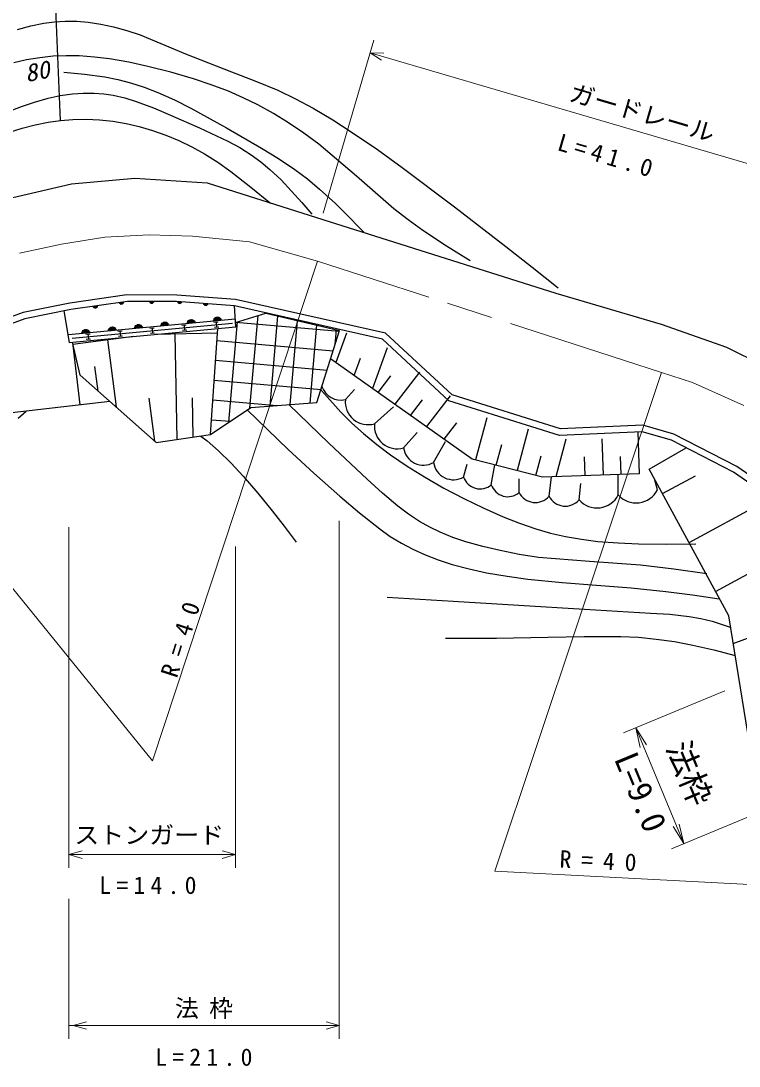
# Model space of a CAD drawing. Units: millimetres, scale not verified. Extents: x 40000 to 680000, y 20000 to 380000.
# Drawn here: x 283252 to 337604, y 261416 to 340452 of the extents above; entities that cross this region are included whole.
import ezdxf
from ezdxf.enums import TextEntityAlignment as Align

# ---------------------------------------------------------------- set-up
doc = ezdxf.new("R2010")
doc.units = ezdxf.units.MM
doc.header["$LTSCALE"] = 1000
doc.linetypes.add('CHAIN', pattern=[18.5, 12, -1.5, 3.5, -1.5])
for name, color, linetype, lineweight in [('M-BGD', 7, 'Continuous', 25), ('M-BGD-EXST', 7, 'Continuous', 25), ('M-BMK', 2, 'CHAIN', 13), ('M-STR-HTXT', 7, 'Continuous', 13)]:
    doc.layers.add(name, color=color, linetype=linetype, lineweight=lineweight)
doc.styles.add('ＭＳ ゴシック', font='')
doc.styles.get('ＭＳ ゴシック').set_extended_font_data('MS Gothic')

msp = doc.modelspace()

# ---------------------------------------------------------------- linework, layer by layer
at = {"layer": 'M-BGD'}
for p, q in [((283006, 339809), (283994, 340074)), ((283994, 340074), (284990, 340279)), ((284990, 340279), (285788, 340387)), ((285788, 340387), (286594, 340435)), ((286594, 340435), (287475, 340423)), ((287475, 340423), (288355, 340351)), ((288355, 340351), (289311, 340209)), ((289311, 340209), (290257, 340008)), ((290257, 340008), (291272, 339726)), ((291272, 339726), (292267, 339387)), ((292267, 339387), (295711, 337970)), ((283681, 337509), (282720, 337292)), ((284684, 337672), (283681, 337509)), ((285695, 337776), (284684, 337672)), ((286679, 337820), (285695, 337776)), ((287660, 337804), (286679, 337820)), ((288816, 337720), (287660, 337804)), ((289967, 337577), (288816, 337720)), ((291419, 337324), (289967, 337577)), ((295711, 337970), (299198, 336599)), ((292864, 337011), (291419, 337324)), ((294595, 336572), (292864, 337011)), ((286496, 336567), (288054, 336420)), ((288054, 336420), (289606, 336212)), ((289606, 336212), (290580, 336022)), ((290580, 336022), (291539, 335772)), ((296303, 336075), (294595, 336572)), ((297651, 335628), (296303, 336075)), ((299198, 336599), (300963, 335933)), ((300963, 335933), (302700, 335212)), ((291539, 335772), (292586, 335432)), ((292586, 335432), (293617, 335034)), ((298965, 335128), (297651, 335628)), ((300078, 334644), (298965, 335128)), ((302700, 335212), (304043, 334555)), ((284289, 334319), (285318, 334605)), ((285318, 334605), (286230, 334799)), ((286230, 334799), (287148, 334933)), ((287148, 334933), (287977, 334996)), ((287977, 334996), (288802, 334999)), ((288802, 334999), (289523, 334945)), ((289523, 334945), (290244, 334831)), ((290244, 334831), (291120, 334624)), ((291120, 334624), (291986, 334358)), ((291986, 334358), (293277, 333873)), ((293617, 335034), (294870, 334476)), ((294870, 334476), (296114, 333855)), ((301172, 334102), (300078, 334644)), ((304043, 334555), (305359, 333845)), ((282193, 333539), (283289, 333979)), ((283289, 333979), (284289, 334319)), ((293277, 333873), (294567, 333323)), ((296114, 333855), (298810, 332370)), ((302363, 333444), (301172, 334102)), ((305359, 333845), (306856, 332961)), ((284326, 332599), (285322, 332797)), ((285322, 332797), (286249, 332926)), ((286249, 332926), (287189, 332996)), ((287189, 332996), (288192, 333010)), ((288192, 333010), (289193, 332964)), ((289193, 332964), (290199, 332858)), ((290199, 332858), (291208, 332691)), ((294567, 333323), (296768, 332362)), ((303516, 332739), (302363, 333444)), ((306856, 332961), (308325, 332024)), ((282381, 332027), (283354, 332345)), ((283354, 332345), (284326, 332599)), ((291208, 332691), (292215, 332462)), ((292215, 332462), (293219, 332171)), ((293219, 332171), (294223, 331817)), ((296768, 332362), (298925, 331353)), ((298810, 332370), (301473, 330833)), ((304670, 331963), (303516, 332739)), ((305789, 331137), (304670, 331963)), ((308325, 332024), (310230, 330721)), ((294223, 331817), (295215, 331403)), ((295215, 331403), (296191, 330930)), ((298925, 331353), (299814, 330868)), ((296191, 330930), (297145, 330399)), ((297145, 330399), (298159, 329759)), ((299814, 330868), (300675, 330330)), ((301473, 330833), (302741, 330050)), ((308657, 328715), (305789, 331137)), ((310230, 330721), (312112, 329362)), ((298159, 329759), (299147, 329063)), ((300675, 330330), (301401, 329803)), ((301401, 329803), (302099, 329221)), ((302741, 330050), (303979, 329215)), ((299147, 329063), (300656, 327891)), ((302099, 329221), (302939, 328428)), ((303979, 329215), (304933, 328500)), ((312112, 329362), (316056, 326398)), ((282652, 327091), (287079, 328131)), ((287079, 328131), (291877, 328563)), ((291877, 328563), (297345, 328213)), ((297345, 328213), (306110, 325432)), ((302939, 328428), (303743, 327585)), ((304933, 328500), (305850, 327738)), ((311482, 326249), (308657, 328715)), ((300656, 327891), (302140, 326666)), ((303743, 327585), (304510, 326725)), ((305850, 327738), (307049, 326639)), ((304510, 326725), (305266, 325849)), ((307049, 326639), (308211, 325492)), ((312554, 325402), (311482, 326249)), ((316056, 326398), (319949, 323398)), ((306110, 325432), (323730, 319870)), ((308211, 325492), (308704, 324991)), ((308704, 324991), (309195, 324488)), ((313662, 324603), (312554, 325402)), ((315448, 323430), (313662, 324603)), ((317263, 322310), (315448, 323430)), ((319949, 323398), (321936, 321839)), ((321936, 321839), (323923, 320268)), ((291279, 319727), (286952, 319115)), ((295054, 319725), (291279, 319727)), ((299489, 319393), (295054, 319725)), ((310846, 316840), (299489, 319393)), ((323730, 319870), (331714, 317524)), ((286952, 319115), (283413, 318409)), ((287036, 318622), (283548, 317926)), ((291314, 319227), (287036, 318622)), ((288736, 318846), (289033, 318889)), ((288752, 318813), (288736, 318846)), ((289028, 318870), (288746, 318828)), ((288775, 318787), (288752, 318813)), ((288757, 318811), (289024, 318850)), ((289015, 318830), (288771, 318794)), ((288808, 318758), (288775, 318787)), ((288787, 318777), (289003, 318809)), ((288844, 318745), (288808, 318758)), ((288988, 318788), (288809, 318762)), ((288880, 318740), (288844, 318745)), ((288846, 318748), (288957, 318764)), ((288926, 318746), (288880, 318740)), ((288959, 318763), (288926, 318746)), ((288989, 318785), (288959, 318763)), ((289013, 318822), (288989, 318785)), ((289026, 318854), (289013, 318822)), ((289033, 318889), (289026, 318854)), ((290712, 319138), (291009, 319181)), ((290728, 319105), (290712, 319138)), ((291004, 319162), (290722, 319120)), ((290750, 319079), (290728, 319105)), ((290732, 319103), (290999, 319142)), ((290991, 319122), (290747, 319086)), ((290784, 319050), (290750, 319079)), ((290763, 319069), (290979, 319101)), ((290964, 319080), (290784, 319053)), ((290819, 319037), (290784, 319050)), ((290856, 319031), (290819, 319037)), ((290822, 319040), (290932, 319056)), ((290902, 319038), (290856, 319031)), ((290935, 319054), (290902, 319038)), ((290965, 319077), (290935, 319054)), ((290989, 319114), (290965, 319077)), ((291002, 319146), (290989, 319114)), ((291009, 319181), (291002, 319146)), ((295035, 319225), (291314, 319227)), ((293011, 319191), (293000, 319226)), ((293000, 319226), (293300, 319226)), ((293293, 319207), (293008, 319207)), ((293029, 319162), (293011, 319191)), ((293015, 319188), (293285, 319188)), ((293274, 319170), (293027, 319170)), ((293059, 319129), (293029, 319162)), ((293041, 319151), (293259, 319151)), ((293241, 319132), (293059, 319132)), ((293092, 319111), (293059, 319129)), ((293127, 319100), (293092, 319111)), ((293095, 319113), (293206, 319113)), ((293173, 319100), (293127, 319100)), ((293209, 319111), (293173, 319100)), ((293242, 319129), (293209, 319111)), ((293271, 319162), (293242, 319129)), ((293288, 319191), (293271, 319162)), ((293300, 319226), (293288, 319191)), ((299415, 318897), (295035, 319225)), ((295126, 319184), (295117, 319219)), ((295117, 319219), (295417, 319196)), ((295408, 319178), (295124, 319200)), ((295142, 319153), (295126, 319184)), ((295130, 319180), (295399, 319160)), ((295386, 319142), (295140, 319161)), ((295169, 319118), (295142, 319153)), ((295152, 319141), (295370, 319125)), ((295200, 319098), (295169, 319118)), ((295351, 319107), (295170, 319121)), ((295234, 319084), (295200, 319098)), ((295203, 319100), (295315, 319091)), ((295281, 319080), (295234, 319084)), ((295317, 319089), (295281, 319080)), ((295351, 319104), (295317, 319089)), ((295383, 319135), (295351, 319104)), ((295402, 319163), (295383, 319135)), ((295417, 319196), (295402, 319163)), ((297092, 319036), (297084, 319072)), ((297084, 319072), (297383, 319049)), ((297374, 319031), (297090, 319052)), ((297108, 319006), (297092, 319036)), ((297096, 319033), (297365, 319013)), ((297353, 318995), (297106, 319014)), ((297135, 318971), (297108, 319006)), ((297119, 318994), (297336, 318978)), ((297166, 318950), (297135, 318971)), ((297317, 318960), (297136, 318974)), ((297201, 318937), (297166, 318950)), ((297170, 318952), (297281, 318944)), ((297247, 318933), (297201, 318937)), ((297283, 318942), (297247, 318933)), ((297317, 318957), (297283, 318942)), ((297349, 318988), (297317, 318957)), ((297368, 319016), (297349, 318988)), ((297383, 319049), (297368, 319016)), ((310605, 316382), (299415, 318897)), ((299512, 317325), (299415, 318897)), ((283413, 318409), (279260, 316900)), ((283548, 317926), (279461, 316441)), ((286504, 318516), (286899, 316143)), ((286843, 316740), (299456, 317923)), ((295879, 317700), (296371, 317746)), ((295884, 317716), (295936, 317787)), ((296340, 317781), (295906, 317740)), ((295936, 317787), (295998, 317829)), ((295938, 317781), (296299, 317815)), ((295998, 317829), (296066, 317858)), ((296226, 317846), (296003, 317825)), ((296066, 317858), (296159, 317867)), ((296159, 317867), (296231, 317851)), ((296231, 317851), (296300, 317821)), ((296300, 317821), (296365, 317761)), ((296365, 317761), (296406, 317706)), ((297829, 317770), (297846, 317841)), ((298426, 317826), (297829, 317770)), ((297840, 317809), (298408, 317862)), ((297846, 317841), (297875, 317902)), ((298389, 317898), (297852, 317847)), ((297871, 317887), (298362, 317933)), ((297875, 317902), (297927, 317974)), ((298332, 317968), (297897, 317927)), ((297927, 317974), (297990, 318016)), ((297929, 317968), (298291, 318002)), ((297990, 318016), (298058, 318045)), ((298217, 318032), (297994, 318012)), ((298058, 318045), (298150, 318053)), ((298150, 318053), (298223, 318037)), ((298223, 318037), (298292, 318008)), ((298292, 318008), (298356, 317948)), ((298356, 317948), (298397, 317893)), ((298397, 317893), (298426, 317826)), ((299492, 317653), (301782, 318341)), ((300590, 311188), (301200, 318166)), ((301782, 318341), (307363, 317031)), ((302108, 311336), (302702, 318125)), ((303624, 311446), (304178, 317779)), ((286899, 316143), (299512, 317325)), ((287130, 316466), (299258, 317603)), ((287890, 316907), (287919, 316969)), ((288433, 316964), (287895, 316914)), ((287914, 316953), (288406, 317000)), ((287919, 316969), (287971, 317040)), ((288375, 317034), (287941, 316994)), ((287971, 317040), (288033, 317082)), ((287973, 317034), (288334, 317068)), ((288033, 317082), (288101, 317111)), ((288261, 317099), (288038, 317078)), ((288101, 317111), (288194, 317120)), ((288194, 317120), (288266, 317104)), ((288266, 317104), (288335, 317074)), ((288335, 317074), (288400, 317014)), ((288400, 317014), (288441, 316959)), ((288441, 316959), (288470, 316893)), ((289864, 317023), (289881, 317094)), ((290461, 317079), (289864, 317023)), ((289875, 317062), (290443, 317115)), ((289881, 317094), (289910, 317156)), ((290424, 317151), (289887, 317101)), ((289905, 317140), (290397, 317186)), ((289910, 317156), (289962, 317227)), ((290366, 317221), (289932, 317180)), ((289962, 317227), (290024, 317269)), ((289964, 317221), (290326, 317255)), ((290024, 317269), (290093, 317298)), ((290252, 317286), (290029, 317265)), ((290093, 317298), (290185, 317306)), ((290185, 317306), (290257, 317291)), ((290257, 317291), (290327, 317261)), ((290327, 317261), (290391, 317201)), ((290391, 317201), (290432, 317146)), ((290432, 317146), (290461, 317079)), ((290589, 316991), (290910, 317021)), ((290750, 317006), (290787, 316608)), ((291855, 317210), (291872, 317281)), ((292452, 317266), (291855, 317210)), ((291866, 317249), (292434, 317302)), ((291872, 317281), (291901, 317342)), ((292415, 317338), (291878, 317287)), ((291897, 317327), (292388, 317373)), ((291901, 317342), (291953, 317414)), ((292358, 317408), (291923, 317367)), ((291953, 317414), (292016, 317456)), ((291955, 317408), (292317, 317442)), ((292016, 317456), (292084, 317484)), ((292243, 317472), (292021, 317451)), ((292084, 317484), (292176, 317493)), ((292176, 317493), (292249, 317477)), ((292249, 317477), (292318, 317448)), ((292318, 317448), (292382, 317387)), ((292382, 317387), (292424, 317333)), ((292424, 317333), (292452, 317266)), ((293015, 317218), (293335, 317248)), ((293175, 317233), (293213, 316835)), ((293846, 317397), (293864, 317468)), ((294444, 317453), (293846, 317397)), ((293858, 317435), (294425, 317489)), ((293864, 317468), (293893, 317529)), ((294407, 317525), (293869, 317474)), ((293888, 317514), (294379, 317560)), ((293893, 317529), (293945, 317600)), ((294349, 317594), (293914, 317554)), ((293945, 317600), (294007, 317642)), ((293947, 317594), (294308, 317628)), ((294007, 317642), (294075, 317671)), ((294234, 317659), (294012, 317638)), ((294075, 317671), (294168, 317680)), ((294168, 317680), (294240, 317664)), ((294240, 317664), (294309, 317634)), ((294309, 317634), (294373, 317574)), ((294373, 317574), (294415, 317519)), ((294415, 317519), (294444, 317453)), ((295440, 317446), (295761, 317476)), ((295798, 317077), (295478, 317047)), ((295601, 317461), (295638, 317062)), ((295838, 317583), (295855, 317654)), ((296435, 317639), (295838, 317583)), ((295849, 317622), (296416, 317675)), ((295855, 317654), (295884, 317716)), ((296398, 317711), (295860, 317661)), ((296406, 317706), (296435, 317639)), ((297612, 309170), (298150, 317198)), ((297866, 317673), (298186, 317703)), ((298224, 317305), (297903, 317275)), ((298026, 317688), (298063, 317290)), ((298989, 310103), (299654, 317702)), ((299530, 317665), (307348, 316981)), ((305139, 311555), (305653, 317432)), ((305655, 311593), (307363, 317031)), ((307031, 315973), (307129, 317086)), ((331714, 317524), (336661, 315786)), ((287736, 313667), (287154, 316166)), ((287192, 316005), (291797, 316602)), ((287872, 316837), (287890, 316907)), ((288470, 316893), (287872, 316837)), ((287884, 316875), (288451, 316928)), ((288164, 316763), (288485, 316793)), ((288522, 316395), (288201, 316365)), ((288324, 316778), (288362, 316380)), ((289797, 316343), (290456, 311258)), ((290947, 316623), (290627, 316593)), ((293373, 316850), (293052, 316820)), ((293426, 316755), (298127, 316852)), ((294898, 316785), (295064, 308796)), ((298089, 316285), (306887, 315515)), ((307905, 316834), (307096, 314610)), ((315635, 311724), (310605, 316382)), ((315893, 312167), (310846, 316840)), ((287732, 311411), (287214, 315909)), ((310965, 315721), (309852, 312661)), ((336661, 315786), (340482, 313875)), ((297988, 314788), (306427, 314050)), ((317407, 307321), (306692, 314895)), ((308474, 313635), (308955, 314957)), ((289096, 312463), (288855, 314326)), ((313407, 313890), (311540, 311468)), ((287736, 313667), (293497, 308566)), ((297888, 313291), (305966, 312584)), ((310291, 312351), (311254, 313602)), ((305960, 312564), (306231, 312242)), ((306231, 312242), (307475, 310862)), ((307805, 311818), (308494, 312575)), ((289991, 311671), (276442, 310110)), ((293377, 308673), (292955, 311925)), ((296295, 308976), (296233, 311953)), ((297788, 311794), (302610, 311372)), ((300652, 311230), (305655, 311593)), ((306563, 308517), (303537, 311439)), ((312740, 310620), (313655, 311807)), ((315733, 312098), (313940, 309771)), ((324022, 309091), (315635, 311724)), ((324088, 309594), (315893, 312167)), ((283052, 310409), (283653, 310935)), ((297612, 309170), (300652, 311230)), ((300385, 311050), (303488, 308041)), ((307475, 310862), (308298, 310035)), ((310007, 309992), (311454, 311266)), ((297688, 310297), (299094, 310174)), ((308298, 310035), (309171, 309243)), ((315282, 308823), (316231, 310054)), ((318500, 310430), (317652, 307257)), ((330316, 309875), (324088, 309594)), ((332673, 309213), (330316, 309875)), ((293497, 308566), (297612, 309170)), ((296873, 309061), (297340, 308692)), ((309171, 309243), (310179, 308420)), ((312210, 308167), (313243, 309337)), ((321645, 309589), (320805, 306444)), ((330258, 309372), (324022, 309091)), ((329929, 309357), (330048, 306203)), ((332489, 308746), (330258, 309372)), ((337437, 306758), (332673, 309213)), ((297340, 308692), (298206, 307931)), ((309466, 305798), (306563, 308517)), ((310179, 308420), (311224, 307644)), ((314481, 307064), (315377, 308648)), ((319228, 306851), (319650, 308430)), ((324488, 308829), (323729, 305986)), ((327206, 308838), (327310, 306109)), ((337178, 306329), (332489, 308746)), ((298206, 307931), (299158, 307007)), ((303488, 308041), (305414, 306256)), ((311224, 307644), (312490, 306783)), ((322230, 306077), (322630, 307574)), ((325945, 306062), (325891, 307479)), ((328679, 306156), (328627, 307523)), ((330803, 306558), (333597, 308174)), ((299158, 307007), (300075, 306033)), ((312490, 306783), (313796, 305969)), ((316753, 305962), (317029, 306926)), ((322717, 305951), (317407, 307321)), ((318853, 305376), (319129, 306876)), ((341353, 304019), (337437, 306758)), ((300075, 306033), (301190, 304745)), ((305414, 306256), (307381, 304514)), ((313796, 305969), (315262, 305129)), ((330048, 306203), (322717, 305951)), ((323225, 304513), (323414, 305975)), ((328457, 304615), (328458, 306148)), ((336823, 295466), (330803, 306558)), ((331807, 304709), (334295, 306060)), ((341045, 303625), (337178, 306329)), ((310609, 304751), (309466, 305798)), ((315262, 305129), (316769, 304336)), ((320953, 304790), (320953, 305823)), ((325497, 304237), (325635, 305476)), ((331418, 304992), (331212, 305818)), ((301190, 304745), (302262, 303415)), ((307381, 304514), (308871, 303255)), ((311781, 303760), (310609, 304751)), ((316769, 304336), (318241, 303620)), ((333813, 301012), (339989, 304363)), ((312584, 303152), (311781, 303760)), ((318241, 303620), (319748, 302953)), ((302262, 303415), (303170, 302237)), ((308871, 303255), (310407, 302035)), ((313419, 302596), (312584, 303152)), ((319748, 302953), (320979, 302470)), ((303170, 302237), (304072, 301043)), ((310407, 302035), (311207, 301470)), ((314188, 302160), (313419, 302596)), ((314977, 301780), (314188, 302160)), ((320979, 302470), (322227, 302044)), ((322227, 302044), (323337, 301727)), ((311207, 301470), (312047, 300951)), ((315932, 301394), (314977, 301780)), ((316913, 301062), (315932, 301394)), ((323337, 301727), (324459, 301468)), ((324459, 301468), (325680, 301253)), ((325680, 301253), (326922, 301096)), ((312047, 300951), (312912, 300494)), ((312912, 300494), (313807, 300091)), ((318206, 300701), (316913, 301062)), ((319512, 300399), (318206, 300701)), ((320965, 300113), (319512, 300399)), ((326922, 301096), (328444, 300972)), ((328444, 300972), (329987, 300908)), ((329987, 300908), (332145, 300888)), ((332145, 300888), (334320, 300912)), ((313807, 300091), (314838, 299695)), ((314838, 299695), (315901, 299353)), ((322423, 299888), (320965, 300113)), ((326272, 299565), (322423, 299888)), ((330133, 299302), (326272, 299565)), ((335820, 297314), (340434, 299819)), ((315901, 299353), (317182, 299010)), ((317182, 299010), (318484, 298724)), ((332652, 299005), (330133, 299302)), ((335153, 298649), (332652, 299005)), ((318484, 298724), (320041, 298452)), ((320041, 298452), (321616, 298237)), ((321616, 298237), (324205, 297977)), ((324205, 297977), (326809, 297776)), ((326809, 297776), (329441, 297574)), ((329441, 297574), (332066, 297311)), ((332066, 297311), (334087, 297043)), ((310978, 296872), (315958, 296573)), ((315958, 296573), (320941, 296275)), ((334087, 297043), (336105, 296743)), ((337165, 293366), (347249, 297126)), ((320941, 296275), (325907, 295978)), ((325907, 295978), (330904, 295678)), ((330904, 295678), (332369, 295580)), ((332369, 295580), (333823, 295424)), ((333823, 295424), (334697, 295273)), ((334697, 295273), (335557, 295062)), ((335557, 295062), (336250, 294842)), ((336250, 294842), (336938, 294599)), ((338872, 282869), (336823, 295466)), ((315383, 293774), (319249, 293778)), ((319249, 293778), (323128, 293843)), ((323128, 293843), (325888, 293906)), ((325888, 293906), (328657, 293908)), ((328657, 293908), (329985, 293839)), ((329985, 293839), (331319, 293709)), ((331319, 293709), (332716, 293511)), ((332716, 293511), (334104, 293253)), ((334104, 293253), (335702, 292883)), ((335702, 292883), (337294, 292455))]:
    msp.add_line(p, q, dxfattribs=at)
for centre, radius, start, end in [((307459, 313274), 1496, 171.07751, 171.07947), ((307459, 313274), 1496, 198.11163, 283.36743), ((309518, 311644), 1722, 174.20276, 286.49274), ((311721, 309819), 1722, 174.20276, 286.49274), ((313715, 308378), 1520, 187.96545, 300.25534), ((315987, 307275), 1520, 187.96545, 300.25534), ((318000, 306373), 1312, 198.25922, 310.54916), ((320099, 305787), 1312, 198.25922, 310.54916), ((322181, 305414), 1378, 206.92053, 319.21048), ((324453, 305137), 1378, 206.92053, 319.21048), ((326850, 305419), 1797, 221.12073, 333.41068), ((329811, 305796), 1797, 221.12073, 333.41068)]:
    msp.add_arc(centre, radius, start, end, dxfattribs=at)
at = {"layer": 'M-BGD-EXST'}
msp.add_line((286239, 332925), (285908, 341401), dxfattribs=at)
at = {"layer": 'M-BMK'}
for p, q in [((289607, 324098), (286334, 323582)), ((292966, 324269), (289607, 324098)), ((296239, 324181), (292966, 324269)), ((300546, 323749), (296239, 324181)), ((286334, 323582), (283147, 322894)), ((305690, 322282), (300546, 323749)), ((331722, 313867), (305690, 322282)), ((334074, 313105), (331722, 313867)), ((337964, 311360), (334074, 313105))]:
    msp.add_line(p, q, dxfattribs=at)
at = {"layer": 'M-STR-HTXT'}
for p, q in [((306131, 325919), (309955, 338988)), ((310553, 337472), (309674, 338029)), ((309674, 338029), (310714, 338021)), ((309674, 338029), (349256, 326449)), ((305690, 322282), (293216, 284490)), ((293216, 284490), (268307, 315149)), ((319111, 276161), (331722, 313867)), ((286893, 302161), (286883, 276413)), ((307348, 263484), (307348, 302654)), ((299495, 276407), (299505, 300701)), ((336522, 289793), (328853, 286612)), ((329777, 286995), (330583, 285705)), ((329777, 286995), (330121, 285514)), ((329777, 286995), (333410, 278239)), ((339370, 280712), (332486, 277856)), ((333410, 278239), (332604, 279529)), ((333410, 278239), (333066, 279720)), ((286883, 277413), (287883, 277697)), ((298496, 277695), (299496, 277407)), ((287883, 277125), (286883, 277413)), ((286883, 277413), (299496, 277407)), ((299496, 277407), (298496, 277123)), ((359309, 274058), (319111, 276161)), ((286878, 274076), (286878, 263484)), ((286878, 264484), (307348, 264484))]:
    msp.add_line(p, q, dxfattribs=at)
for points in [[(306348, 264772), (307348, 264484), (306348, 264199)], [(288214, 264197), (287214, 264484), (288214, 264769)]]:
    msp.add_lwpolyline(points, dxfattribs=at)

# ---------------------------------------------------------------- texts
at = {"layer": 'M-BGD', "style": 'ＭＳ ゴシック', "oblique": 15, "width": 1.05}
msp.add_text('80', height=1320, rotation=11.3, dxfattribs=at).set_placement((283752, 335426), align=Align.BOTTOM_LEFT)
at = {"layer": 'M-STR-HTXT', "style": 'ＭＳ ゴシック', "width": 1.05}
msp.add_text('ガードレール', height=1320, rotation=343.7, dxfattribs=at).set_placement((324534, 334077), align=Align.BOTTOM_LEFT)
at = {"layer": 'M-STR-HTXT', "style": 'ＭＳ ゴシック'}
for s, p in [('法枠', (332517, 283000)), ('L=9.0', (328799, 281583))]:
    msp.add_text(s, height=1833, rotation=292.533, dxfattribs=at).set_placement(p, align=Align.BOTTOM_CENTER)
at = {"layer": 'M-STR-HTXT', "style": 'ＭＳ ゴシック', "width": 1.05}
msp.add_text('ストンガード', height=1320, dxfattribs=at).set_placement((287290, 277837), align=Align.BOTTOM_LEFT)
at = {"layer": 'M-STR-HTXT', "char_height": 1320, "attachment_point": 7, "style": 'ＭＳ ゴシック'}
for s, insert, rotation in [('\\T1.44;L=41.0', (323756, 330678), 343.7), ('\\T1.83;R=40', (295075, 290692), 72.2), ('\\T1.83;R=40', (323989, 276403), 357.4)]:
    msp.add_mtext(s, dxfattribs=dict(at, insert=insert, rotation=rotation))
for s, insert in [('\\T1.44;L=14.0', (289180, 274412)), ('\\T1.44;法枠', (294913, 264984)), ('\\T1.44;L=21.0', (293413, 261416))]:
    msp.add_mtext(s, dxfattribs=dict(at, insert=insert))

doc.saveas('drawing.dxf')
